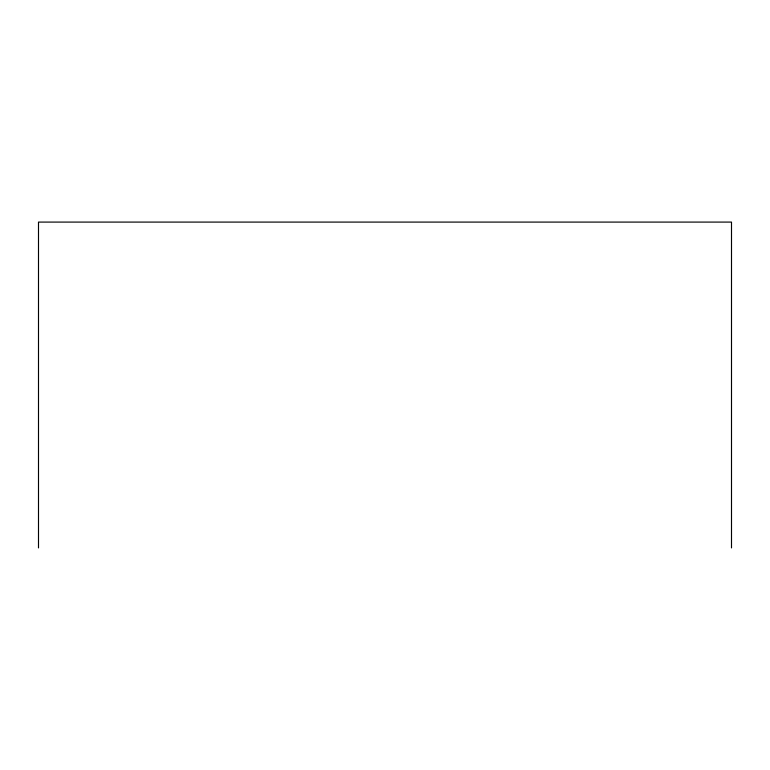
<?xml version="1.0" encoding="UTF-8"?>
<svg xmlns="http://www.w3.org/2000/svg" width="770" height="770" viewBox="0 0 770 770"><rect width="100%" height="100%" fill="white"/><g stroke="black" fill="none" stroke-linecap="round" stroke-linejoin="round"><path stroke-width="1.16" d="M731.5 547.913L731.5 222.087L38.5 222.087L38.5 547.913"/></g></svg>
